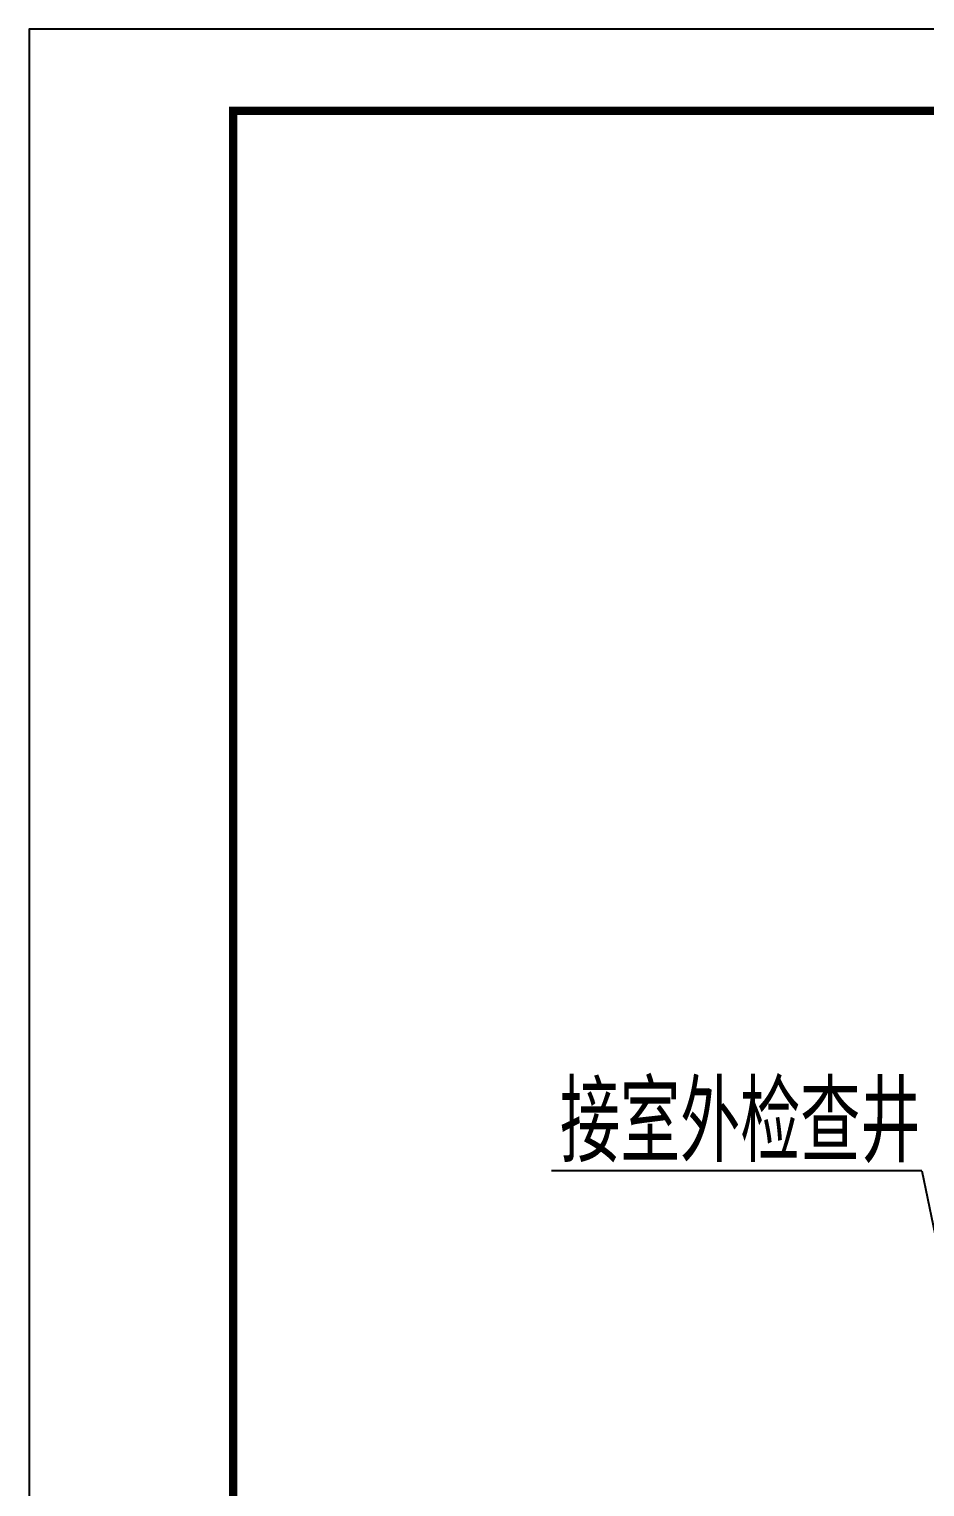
# Model space of a CAD drawing. Extents: x 1616582 to 1680868, y -138606 to -93201.
# Drawn here: x 1616582 to 1624969, y -106840 to -93201 of the extents above; entities that cross this region are included whole.
import ezdxf

# ---------------------------------------------------------------- set-up
doc = ezdxf.new("R2010")
doc.units = 0
doc.header["$LTSCALE"] = 35
doc.header["$MEASUREMENT"] = 0
doc.layers.add('图框', color=135, linetype='CONTINUOUS')
doc.layers.add('排水', color=2, linetype='CONTINUOUS')
doc.styles.add('HZ', font='romant.shx', dxfattribs={"width": 0.8, "bigfont": 'hztxt.shx'})

msp = doc.modelspace()

# ---------------------------------------------------------------- linework, layer by layer
at = {"layer": '图框', "ltscale": 6}
msp.add_lwpolyline([(1616581.8, -138606.2), (1680867.8, -138606.2), (1680867.8, -93200.8), (1616581.8, -93200.8)], close=True, dxfattribs=at)
at = {"layer": '图框', "ltscale": 6, "const_width": 76.4}
msp.add_lwpolyline([(1618492.8, -137841.8), (1680103.4, -137841.8), (1680103.4, -93965.2), (1618492.8, -93965.2)], close=True, dxfattribs=at)
at = {"layer": '排水'}
for q in [(1621472.1, -103884.5), (1625205, -105162.1)]:
    msp.add_line((1624941.3, -103884.5), q, dxfattribs=at)

# ---------------------------------------------------------------- texts
at = {"layer": '排水', "style": 'HZ', "width": 0.75}
msp.add_text('接室外检查井', height=750, dxfattribs=at).set_placement((1621552.2, -103802.3))

doc.saveas('drawing.dxf')
